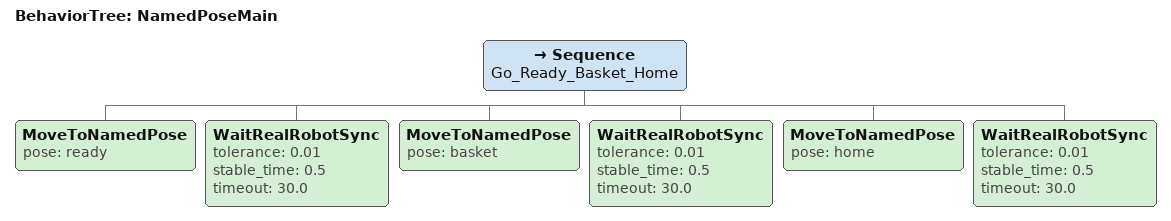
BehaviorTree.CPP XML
<!-- behavior_trees/berryNamedPoseTest1.xml -->
<root main_tree_to_execute="NamedPoseMain">
  <BehaviorTree ID="NamedPoseMain">
    <Sequence name="Go_Ready_Basket_Home">
      <!-- 동일한 노드 타입에 pose 인풋 포트만 다르게 넘김 -->
      <MoveToNamedPose pose="ready"/>
      <WaitRealRobotSync tolerance="0.01" stable_time="0.5" timeout="30.0"/>
      <MoveToNamedPose pose="basket"/>
      <WaitRealRobotSync tolerance="0.01" stable_time="0.5" timeout="30.0"/>
      <MoveToNamedPose pose="home"/>
      <WaitRealRobotSync tolerance="0.01" stable_time="0.5" timeout="30.0"/>
    </Sequence>
  </BehaviorTree>
</root>
